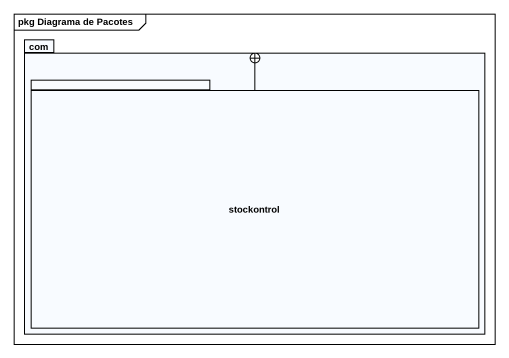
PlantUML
@startuml
mainframe pkg Diagrama de Pacotes
package com {
  package stockontrol {
  }
}
stockontrol -up-+ com
@enduml
